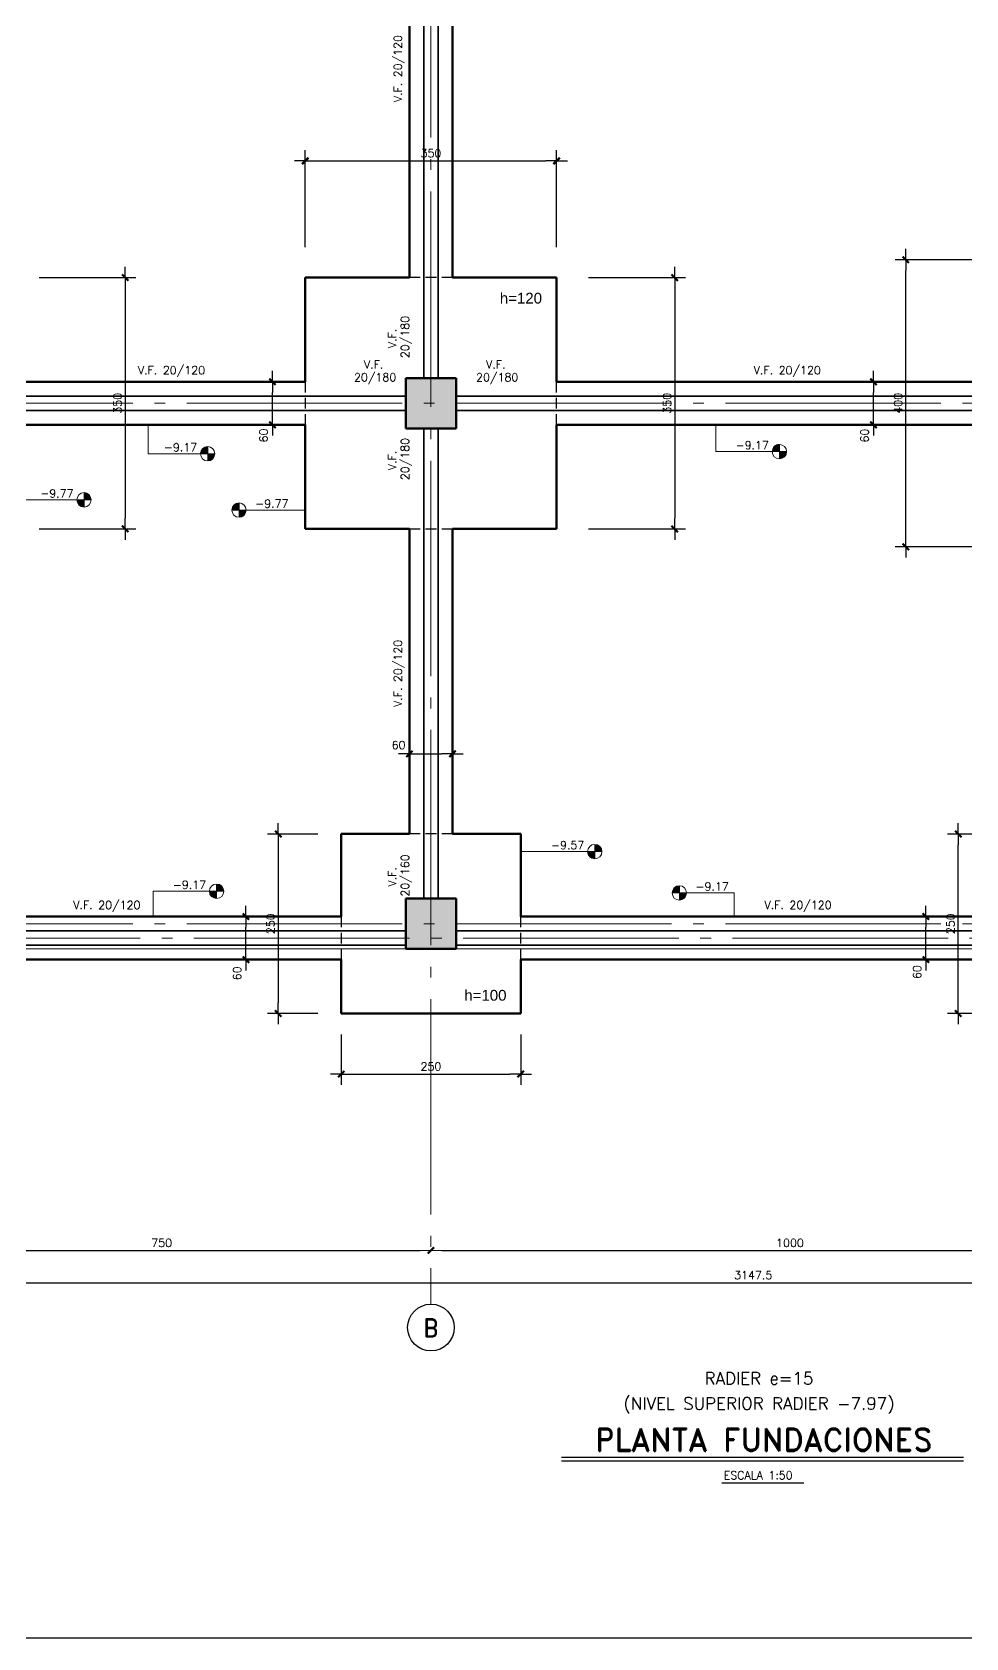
# Model space of a CAD drawing. Extents: x -58 to 5689, y 67 to 4123.
# Drawn here: x 1180 to 2480, y 68 to 2305 of the extents above; entities that cross this region are included whole.
import ezdxf
from ezdxf.enums import TextEntityAlignment as Align

# ---------------------------------------------------------------- set-up
doc = ezdxf.new("R2010")
doc.units = 0
doc.header["$LTSCALE"] = 30
doc.header["$MEASUREMENT"] = 0
doc.linetypes.add('DASHED', pattern=[0.75, 0.5, -0.25])
doc.linetypes.add('EJES', pattern=[12.5, 10, -1, 0.5, -1])
doc.layers.get('0').update_dxf_attribs({"linetype": 'CONTINUOUS'})
for name, color, linetype in [('RLA-FORMATO', 7, 'CONTINUOUS'), ('RLA-TEXTOS2', 6, 'CONTINUOUS'), ('RLE-COTAS1', 2, 'CONTINUOUS'), ('RLE-SEGMENTOS1', 2, 'DASHED')]:
    doc.layers.add(name, color=color, linetype=linetype)
for name, color, linetype, lineweight in [('RLE-COTAS', 2, 'CONTINUOUS', 9), ('RLE-EJE', 3, 'CONTINUOUS', 25), ('RLE-EJES', 1, 'EJES', 15), ('RLE-FUNDACION', 210, 'CONTINUOUS', 25), ('RLE-LOSA', 90, 'CONTINUOUS', 15), ('RLE-NIVELES', 3, 'CONTINUOUS', 9), ('RLE-PILAR', 5, 'CONTINUOUS', 25), ('RLE-SOLID', 252, 'CONTINUOUS', 15), ('RLE-TEXTO-1', 9, 'CONTINUOUS', 9), ('RLE-VIGA', 3, 'CONTINUOUS', 15)]:
    doc.layers.add(name, color=color, linetype=linetype, lineweight=lineweight)
doc.styles.add('Arial_3', font='arial.ttf', dxfattribs={"height": 15})
doc.styles.add('ROMAND', font='romand', dxfattribs={"height": 31.5})
doc.styles.add('ROMANS', font='romans.shx', dxfattribs={"height": 11.25})
doc.styles.add('SIETE50', font='ROMAND.SHX', dxfattribs={"height": 31.5})
doc.dimstyles.new('ING-50', dxfattribs={"dimscale": 50, "dimtxt": 0.27, "dimasz": 0.3, "dimexe": 0, "dimexo": 0, "dimgap": 0.1, "dimtad": 1, "dimdec": 1, "dimzin": 12, "dimdsep": 46, "dimtxsty": 'ROMANS', "dimblk": 'TICK1', "dimblk1": 'TICK1', "dimblk2": 'TICK1', "dimcen": 0.09, "dimclrd": 2, "dimclre": 1, "dimclrt": 3, "dimadec": 0, "dimazin": 0, "dimtfac": 1, "dimtdec": 0, "dimtix": 1, "dimtmove": 2, "dimatfit": 3, "dimldrblk": 'TICK1', "dimfxl": 0, "dimfxlon": 1, "dimtolj": 1, "dimtzin": 0, "dimarcsym": 0})

# ---------------------------------------------------------------- blocks, each defined once
blk = doc.blocks.new('TICK1')
at = {"color": 2}
for points in [[(0, 0), (-1, 0)], [(0, 0), (1, 0)]]:
    blk.add_lwpolyline(points, dxfattribs=at)
at = {"color": 2, "const_width": 0.2}
blk.add_lwpolyline([(-0.3, -0.3), (0.3, 0.3)], dxfattribs=at)
blk = doc.blocks.new('*D57')
at = {"layer": 'RLE-COTAS', "color": 2, "lineweight": -2, "transparency": 16777216}
blk.add_line((625.2, 562.8), (3742.7, 562.8), dxfattribs=at)
at = {"layer": 'RLE-COTAS', "color": 2, "lineweight": -2, "transparency": 16777216, "xscale": 15, "yscale": 15, "zscale": 15, "rotation": 180}
blk.add_blockref('TICK1', (610.2, 562.8), dxfattribs=at)
at = {"layer": 'RLE-COTAS', "color": 2, "lineweight": -2, "transparency": 16777216, "xscale": 15, "yscale": 15, "zscale": 15}
blk.add_blockref('TICK1', (3757.7, 562.8), dxfattribs=at)
at = {"layer": 'RLE-COTAS', "color": 3, "transparency": 16777216, "insert": (2183.9, 573.4), "char_height": 11.25, "width": 61.027, "attachment_point": 5, "style": 'ROMANS'}
blk.add_mtext('\\A1;3147.5', dxfattribs=at)
blk = doc.blocks.new('*D73')
at = {"layer": 'RLE-COTAS', "color": 2, "lineweight": -2, "transparency": 16777216}
blk.add_line((1000.2, 607.8), (1720.2, 607.8), dxfattribs=at)
at = {"layer": 'RLE-COTAS', "color": 2, "lineweight": -2, "transparency": 16777216, "xscale": 15, "yscale": 15, "zscale": 15, "rotation": 180}
blk.add_blockref('TICK1', (985.2, 607.8), dxfattribs=at)
at = {"layer": 'RLE-COTAS', "color": 2, "lineweight": -2, "transparency": 16777216, "xscale": 15, "yscale": 15, "zscale": 15}
blk.add_blockref('TICK1', (1735.2, 607.8), dxfattribs=at)
at = {"layer": 'RLE-COTAS', "color": 3, "transparency": 16777216, "insert": (1360.2, 618.4), "char_height": 11.25, "width": 33.226, "attachment_point": 5, "style": 'ROMANS'}
blk.add_mtext('\\A1;750', dxfattribs=at)
blk = doc.blocks.new('*D74')
at = {"layer": 'RLE-COTAS', "color": 2, "lineweight": -2, "transparency": 16777216}
blk.add_line((1750.2, 607.8), (2720.2, 607.8), dxfattribs=at)
at = {"layer": 'RLE-COTAS', "color": 2, "lineweight": -2, "transparency": 16777216, "xscale": 15, "yscale": 15, "zscale": 15, "rotation": 180}
blk.add_blockref('TICK1', (1735.2, 607.8), dxfattribs=at)
at = {"layer": 'RLE-COTAS', "color": 2, "lineweight": -2, "transparency": 16777216, "xscale": 15, "yscale": 15, "zscale": 15}
blk.add_blockref('TICK1', (2735.2, 607.8), dxfattribs=at)
at = {"layer": 'RLE-COTAS', "color": 3, "transparency": 16777216, "insert": (2235.2, 618.4), "char_height": 11.25, "width": 44.301, "attachment_point": 5, "style": 'ROMANS'}
blk.add_mtext('\\A1;1000', dxfattribs=at)
blk = doc.blocks.new('*D78')
at = {"layer": 'RLE-COTAS1', "color": 1, "lineweight": -2, "transparency": 16777216}
for p, q in [((1189.4, 1962.9), (1324.4, 1962.9)), ((1189.4, 1612.9), (1324.4, 1612.9))]:
    blk.add_line(p, q, dxfattribs=at)
at = {"layer": 'RLE-COTAS1', "color": 2, "lineweight": -2, "transparency": 16777216}
blk.add_line((1309.4, 1947.9), (1309.4, 1627.9), dxfattribs=at)
at = {"layer": 'RLE-COTAS1', "color": 2, "lineweight": -2, "transparency": 16777216, "xscale": 15, "yscale": 15, "zscale": 15}
for p, rotation in [((1309.4, 1962.9), 90), ((1309.4, 1612.9), 270)]:
    blk.add_blockref('TICK1', p, dxfattribs=dict(at, rotation=rotation))
at = {"layer": 'RLE-COTAS1', "color": 3, "transparency": 16777216, "insert": (1298.8, 1787.9), "char_height": 11.25, "width": 34.61, "attachment_point": 5, "rotation": 90, "style": 'ROMANS'}
blk.add_mtext('\\A1;350', dxfattribs=at)
blk = doc.blocks.new('*D80')
at = {"layer": 'RLE-COTAS1', "color": 1, "lineweight": -2, "transparency": 16777216}
for p, q in [((2516.4, 1987.9), (2381.4, 1987.9)), ((2516.4, 1587.9), (2381.4, 1587.9))]:
    blk.add_line(p, q, dxfattribs=at)
at = {"layer": 'RLE-COTAS1', "color": 2, "lineweight": -2, "transparency": 16777216}
blk.add_line((2396.4, 1602.9), (2396.4, 1972.9), dxfattribs=at)
at = {"layer": 'RLE-COTAS1', "color": 2, "lineweight": -2, "transparency": 16777216, "xscale": 15, "yscale": 15, "zscale": 15}
for p, rotation in [((2396.4, 1987.9), 90), ((2396.4, 1587.9), 270)]:
    blk.add_blockref('TICK1', p, dxfattribs=dict(at, rotation=rotation))
at = {"layer": 'RLE-COTAS1', "color": 3, "transparency": 16777216, "insert": (2385.7, 1787.9), "char_height": 11.25, "width": 34.61, "attachment_point": 5, "rotation": 90, "style": 'ROMANS'}
blk.add_mtext('\\A1;400', dxfattribs=at)
blk = doc.blocks.new('*D83')
at = {"layer": 'RLE-COTAS1', "color": 1, "lineweight": -2, "transparency": 16777216}
for p, q in [((1560.2, 2005.6), (1560.2, 2140.6)), ((1910.2, 2005.6), (1910.2, 2140.6))]:
    blk.add_line(p, q, dxfattribs=at)
at = {"layer": 'RLE-COTAS1', "color": 2, "lineweight": -2, "transparency": 16777216}
blk.add_line((1575.2, 2125.6), (1895.2, 2125.6), dxfattribs=at)
at = {"layer": 'RLE-COTAS1', "color": 2, "lineweight": -2, "transparency": 16777216, "xscale": 15, "yscale": 15, "zscale": 15, "rotation": 180}
blk.add_blockref('TICK1', (1560.2, 2125.6), dxfattribs=at)
at = {"layer": 'RLE-COTAS1', "color": 2, "lineweight": -2, "transparency": 16777216, "xscale": 15, "yscale": 15, "zscale": 15}
blk.add_blockref('TICK1', (1910.2, 2125.6), dxfattribs=at)
at = {"layer": 'RLE-COTAS1', "color": 3, "transparency": 16777216, "insert": (1735.2, 2136.3), "char_height": 11.25, "width": 34.61, "attachment_point": 5, "style": 'ROMANS'}
blk.add_mtext('\\A1;350', dxfattribs=at)
blk = doc.blocks.new('*D84')
at = {"layer": 'RLE-COTAS1', "color": 1, "lineweight": -2, "transparency": 16777216}
for p, q in [((1954.6, 1962.9), (2089.6, 1962.9)), ((1954.6, 1612.9), (2089.6, 1612.9))]:
    blk.add_line(p, q, dxfattribs=at)
at = {"layer": 'RLE-COTAS1', "color": 2, "lineweight": -2, "transparency": 16777216}
blk.add_line((2074.6, 1947.9), (2074.6, 1627.9), dxfattribs=at)
at = {"layer": 'RLE-COTAS1', "color": 2, "lineweight": -2, "transparency": 16777216, "xscale": 15, "yscale": 15, "zscale": 15}
for p, rotation in [((2074.6, 1962.9), 90), ((2074.6, 1612.9), 270)]:
    blk.add_blockref('TICK1', p, dxfattribs=dict(at, rotation=rotation))
at = {"layer": 'RLE-COTAS1', "color": 3, "transparency": 16777216, "insert": (2064, 1787.9), "char_height": 11.25, "width": 34.61, "attachment_point": 5, "rotation": 90, "style": 'ROMANS'}
blk.add_mtext('\\A1;350', dxfattribs=at)
blk = doc.blocks.new('*D85')
at = {"layer": 'RLE-COTAS1', "color": 1, "lineweight": -2, "transparency": 16777216}
for p, q in [((1610.2, 908.5), (1610.2, 838.5)), ((1860.2, 908.5), (1860.2, 838.5))]:
    blk.add_line(p, q, dxfattribs=at)
at = {"layer": 'RLE-COTAS1', "color": 2, "lineweight": -2, "transparency": 16777216}
blk.add_line((1625.2, 853.5), (1845.2, 853.5), dxfattribs=at)
at = {"layer": 'RLE-COTAS1', "color": 2, "lineweight": -2, "transparency": 16777216, "xscale": 15, "yscale": 15, "zscale": 15, "rotation": 180}
blk.add_blockref('TICK1', (1610.2, 853.5), dxfattribs=at)
at = {"layer": 'RLE-COTAS1', "color": 2, "lineweight": -2, "transparency": 16777216, "xscale": 15, "yscale": 15, "zscale": 15}
blk.add_blockref('TICK1', (1860.2, 853.5), dxfattribs=at)
at = {"layer": 'RLE-COTAS1', "color": 3, "transparency": 16777216, "insert": (1735.2, 864.1), "char_height": 11.25, "width": 33.226, "attachment_point": 5, "style": 'ROMANS'}
blk.add_mtext('\\A1;250', dxfattribs=at)
blk = doc.blocks.new('*D86')
at = {"layer": 'RLE-COTAS1', "color": 1, "lineweight": -2, "transparency": 16777216}
for p, q in [((1577.5, 1187.9), (1507.5, 1187.9)), ((1577.5, 937.9), (1507.5, 937.9))]:
    blk.add_line(p, q, dxfattribs=at)
at = {"layer": 'RLE-COTAS1', "color": 2, "lineweight": -2, "transparency": 16777216}
blk.add_line((1522.5, 1172.9), (1522.5, 952.9), dxfattribs=at)
at = {"layer": 'RLE-COTAS1', "color": 2, "lineweight": -2, "transparency": 16777216, "xscale": 15, "yscale": 15, "zscale": 15}
for p, rotation in [((1522.5, 1187.9), 90), ((1522.5, 937.9), 270)]:
    blk.add_blockref('TICK1', p, dxfattribs=dict(at, rotation=rotation))
at = {"layer": 'RLE-COTAS1', "color": 3, "transparency": 16777216, "insert": (1511.9, 1062.9), "char_height": 11.25, "width": 33.226, "attachment_point": 5, "rotation": 90, "style": 'ROMANS'}
blk.add_mtext('\\A1;250', dxfattribs=at)
blk = doc.blocks.new('*D36')
at = {"layer": 'RLE-COTAS1', "color": 1, "lineweight": -2, "transparency": 16777216}
for p, q in [((2589.4, 1187.9), (2454.4, 1187.9)), ((2589.4, 937.9), (2454.4, 937.9))]:
    blk.add_line(p, q, dxfattribs=at)
at = {"layer": 'RLE-COTAS1', "color": 2, "lineweight": -2, "transparency": 16777216}
blk.add_line((2469.4, 952.9), (2469.4, 1172.9), dxfattribs=at)
at = {"layer": 'RLE-COTAS1', "color": 2, "lineweight": -2, "transparency": 16777216, "xscale": 15, "yscale": 15, "zscale": 15}
for p, rotation in [((2469.4, 1187.9), 90), ((2469.4, 937.9), 270)]:
    blk.add_blockref('TICK1', p, dxfattribs=dict(at, rotation=rotation))
at = {"layer": 'RLE-COTAS1', "color": 3, "transparency": 16777216, "insert": (2458.7, 1062.9), "char_height": 11.25, "width": 34.61, "attachment_point": 5, "rotation": 90, "style": 'ROMANS'}
blk.add_mtext('\\A1;250', dxfattribs=at)
blk = doc.blocks.new('*D41')
at = {"layer": 'RLE-COTAS1', "color": 1, "lineweight": -2, "transparency": 16777216}
for p, q in [((2304.4, 1072.9), (2439.4, 1072.9)), ((2304.4, 1012.9), (2439.4, 1012.9))]:
    blk.add_line(p, q, dxfattribs=at)
at = {"layer": 'RLE-COTAS1', "color": 2, "lineweight": -2, "transparency": 16777216}
blk.add_line((2424.4, 1027.9), (2424.4, 1057.9), dxfattribs=at)
at = {"layer": 'RLE-COTAS1', "color": 2, "lineweight": -2, "transparency": 16777216, "xscale": 15, "yscale": 15, "zscale": 15}
for p, rotation in [((2424.4, 1072.9), 90), ((2424.4, 1012.9), 270)]:
    blk.add_blockref('TICK1', p, dxfattribs=dict(at, rotation=rotation))
at = {"layer": 'RLE-COTAS1', "color": 3, "transparency": 16777216, "insert": (2406.5, 985.9), "char_height": 11.25, "width": 23.074, "attachment_point": 1, "rotation": 90, "line_spacing_factor": 0.941778, "style": 'ROMANS'}
blk.add_mtext('\\A1;60', dxfattribs=at)
blk = doc.blocks.new('*D42')
at = {"layer": 'RLE-COTAS1', "color": 1, "lineweight": -2, "transparency": 16777216}
for p, q in [((1357.5, 1072.9), (1492.5, 1072.9)), ((1357.5, 1012.9), (1492.5, 1012.9))]:
    blk.add_line(p, q, dxfattribs=at)
at = {"layer": 'RLE-COTAS1', "color": 2, "lineweight": -2, "transparency": 16777216}
blk.add_line((1477.5, 1027.9), (1477.5, 1057.9), dxfattribs=at)
at = {"layer": 'RLE-COTAS1', "color": 2, "lineweight": -2, "transparency": 16777216, "xscale": 15, "yscale": 15, "zscale": 15}
for p, rotation in [((1477.5, 1072.9), 90), ((1477.5, 1012.9), 270)]:
    blk.add_blockref('TICK1', p, dxfattribs=dict(at, rotation=rotation))
at = {"layer": 'RLE-COTAS1', "color": 3, "transparency": 16777216, "insert": (1459.6, 984.2), "char_height": 11.25, "width": 23.074, "attachment_point": 1, "rotation": 90, "line_spacing_factor": 0.941778, "style": 'ROMANS'}
blk.add_mtext('\\A1;60', dxfattribs=at)
blk = doc.blocks.new('*D43')
at = {"layer": 'RLE-COTAS1', "color": 1, "lineweight": -2, "transparency": 16777216}
for p, q in [((1705.2, 1419.5), (1705.2, 1284.5)), ((1765.2, 1419.5), (1765.2, 1284.5))]:
    blk.add_line(p, q, dxfattribs=at)
at = {"layer": 'RLE-COTAS1', "color": 2, "lineweight": -2, "transparency": 16777216}
blk.add_line((1720.2, 1299.5), (1750.2, 1299.5), dxfattribs=at)
at = {"layer": 'RLE-COTAS1', "color": 2, "lineweight": -2, "transparency": 16777216, "xscale": 15, "yscale": 15, "zscale": 15, "rotation": 180}
blk.add_blockref('TICK1', (1705.2, 1299.5), dxfattribs=at)
at = {"layer": 'RLE-COTAS1', "color": 2, "lineweight": -2, "transparency": 16777216, "xscale": 15, "yscale": 15, "zscale": 15}
blk.add_blockref('TICK1', (1765.2, 1299.5), dxfattribs=at)
at = {"layer": 'RLE-COTAS1', "color": 3, "transparency": 16777216, "insert": (1680.5, 1317.4), "char_height": 11.25, "width": 23.074, "attachment_point": 1, "line_spacing_factor": 0.941778, "style": 'ROMANS'}
blk.add_mtext('\\A1;60', dxfattribs=at)
blk = doc.blocks.new('*D51')
at = {"layer": 'RLE-COTAS1', "color": 1, "lineweight": -2, "transparency": 16777216}
for p, q in [((1394.4, 1817.9), (1529.4, 1817.9)), ((1394.4, 1757.9), (1529.4, 1757.9))]:
    blk.add_line(p, q, dxfattribs=at)
at = {"layer": 'RLE-COTAS1', "color": 2, "lineweight": -2, "transparency": 16777216}
blk.add_line((1514.4, 1772.9), (1514.4, 1802.9), dxfattribs=at)
at = {"layer": 'RLE-COTAS1', "color": 2, "lineweight": -2, "transparency": 16777216, "xscale": 15, "yscale": 15, "zscale": 15}
for p, rotation in [((1514.4, 1817.9), 90), ((1514.4, 1757.9), 270)]:
    blk.add_blockref('TICK1', p, dxfattribs=dict(at, rotation=rotation))
at = {"layer": 'RLE-COTAS1', "color": 3, "transparency": 16777216, "insert": (1496.5, 1733.4), "char_height": 11.25, "width": 23.074, "attachment_point": 1, "rotation": 90, "line_spacing_factor": 0.941778, "style": 'ROMANS'}
blk.add_mtext('\\A1;60', dxfattribs=at)
blk = doc.blocks.new('*D52')
at = {"layer": 'RLE-COTAS1', "color": 1, "lineweight": -2, "transparency": 16777216}
for p, q in [((2231.4, 1817.9), (2366.4, 1817.9)), ((2231.4, 1757.9), (2366.4, 1757.9))]:
    blk.add_line(p, q, dxfattribs=at)
at = {"layer": 'RLE-COTAS1', "color": 2, "lineweight": -2, "transparency": 16777216}
blk.add_line((2351.4, 1772.9), (2351.4, 1802.9), dxfattribs=at)
at = {"layer": 'RLE-COTAS1', "color": 2, "lineweight": -2, "transparency": 16777216, "xscale": 15, "yscale": 15, "zscale": 15}
for p, rotation in [((2351.4, 1817.9), 90), ((2351.4, 1757.9), 270)]:
    blk.add_blockref('TICK1', p, dxfattribs=dict(at, rotation=rotation))
at = {"layer": 'RLE-COTAS1', "color": 3, "transparency": 16777216, "insert": (2333.5, 1733.3), "char_height": 11.25, "width": 23.074, "attachment_point": 1, "rotation": 90, "line_spacing_factor": 0.941778, "style": 'ROMANS'}
blk.add_mtext('\\A1;60', dxfattribs=at)
blk = doc.blocks.new('Spot Elevations - RLE - Target Filled-1315085-Fundaciones')
at = {"layer": 'RLE-NIVELES'}
h = blk.add_hatch(color=1, dxfattribs=at)
edge = h.paths.add_edge_path()
edge.add_line((-0.2, 0), (-0.4, 0))
edge.add_arc((-0.2, 0), 0.2, 90, 180, ccw=False)
edge.add_line((-0.2, 0.2), (-0.2, 0))
h = blk.add_hatch(color=1, dxfattribs=at)
edge = h.paths.add_edge_path()
edge.add_line((-0.2, 0), (0, 0))
edge.add_arc((-0.2, 0), 0.2, 270, 360, ccw=False)
edge.add_line((-0.2, -0.2), (-0.2, 0))
for p, q in [((-0.4, 0), (-0.2, 0)), ((-0.2, 0), (-0.2, 0.2)), ((-0.2, 0), (-0.2, -0.2)), ((0, 0), (-0.2, 0))]:
    blk.add_line(p, q, dxfattribs=at)
blk.add_circle((-0.2, 0), 0.2, dxfattribs=at)
for start, end in [(90, 180), (270, 0)]:
    blk.add_arc((-0.2, 0), 0.2, start, end, dxfattribs=at)

msp = doc.modelspace()

# ---------------------------------------------------------------- hatches: boundary and pattern name
at = {"layer": 'RLE-SOLID'}
for points in [[(1770.199, 1752.933), (1770.199, 1822.933), (1700.199, 1822.933), (1700.199, 1752.933)], [(1700.199, 1027.933), (1770.199, 1027.933), (1770.199, 1097.933), (1700.199, 1097.933), (1700.199, 1032.933)]]:
    msp.add_hatch(color=256, dxfattribs=at).paths.add_polyline_path(points)

# ---------------------------------------------------------------- linework, layer by layer
at = {"layer": 'RLA-FORMATO', "color": 6, "linetype": 'Continuous'}
msp.add_lwpolyline([(-58.1, 4123.098), (-58.1, 68.098), (5686.9, 68.098), (5686.9, 4123.098)], close=True, dxfattribs=at)
at = {"layer": 'RLA-TEXTOS2', "color": 6}
for p, q in [((1916.977, 319.77), (2476.815, 319.77)), ((1916.977, 314.77), (2476.815, 314.77))]:
    msp.add_line(p, q, dxfattribs=at)
at = {"layer": 'RLA-TEXTOS2', "color": 3}
msp.add_line((2140.278, 284.006), (2254.373, 284.006), dxfattribs=at)
at = {"layer": 'RLE-EJE'}
msp.add_circle((1735.199, 500.433), 32.5, dxfattribs=at)
at = {"layer": 'RLE-EJES', "linetype": 'EJES', "lineweight": 9}
for p, q in [((1735.199, 3207.933), (1735.199, 532.933)), ((270.199, 1787.933), (4370.199, 1787.933)), ((270.199, 1062.933), (4370.199, 1062.933))]:
    msp.add_line(p, q, dxfattribs=at)
at = {"layer": 'RLE-EJES', "linetype": 'EJES'}
msp.add_line((280.199, 1042.933), (4350.199, 1042.933), dxfattribs=at)
at = {"layer": 'RLE-FUNDACION', "lineweight": 50}
for p, q in [((1705.199, 2527.933), (1705.199, 1962.933)), ((1765.199, 1962.933), (1765.199, 2527.933)), ((1705.199, 1962.933), (1560.199, 1962.933)), ((1560.199, 1962.933), (1560.199, 1817.933)), ((1910.199, 1962.933), (1765.199, 1962.933)), ((1910.199, 1817.933), (1910.199, 1962.933)), ((1560.199, 1817.933), (1160.199, 1817.933)), ((2535.199, 1817.933), (1910.199, 1817.933)), ((1160.199, 1757.933), (1560.199, 1757.933)), ((1560.199, 1757.933), (1560.199, 1612.933)), ((1910.199, 1612.933), (1910.199, 1757.933)), ((1910.199, 1757.933), (2535.199, 1757.933)), ((1560.199, 1612.933), (1705.199, 1612.933)), ((1705.199, 1612.933), (1705.199, 1187.933)), ((1765.199, 1612.933), (1910.199, 1612.933)), ((1765.199, 1187.933), (1765.199, 1612.933)), ((1705.199, 1187.933), (1610.199, 1187.933)), ((1610.199, 1187.933), (1610.199, 1072.933)), ((1860.199, 1187.933), (1765.199, 1187.933)), ((1860.199, 1072.933), (1860.199, 1187.933)), ((1610.199, 1072.933), (935.199, 1072.933)), ((2610.199, 1072.933), (1860.199, 1072.933)), ((935.199, 1012.933), (1610.199, 1012.933)), ((1610.199, 1012.933), (1610.199, 937.933)), ((1860.199, 937.933), (1860.199, 1012.933)), ((1860.199, 1012.933), (2610.199, 1012.933)), ((1610.199, 937.933), (1860.199, 937.933))]:
    msp.add_line(p, q, dxfattribs=at)
at = {"layer": 'RLE-LOSA'}
for p, q in [((570.199, 1027.933), (1700.199, 1027.933)), ((1770.199, 1027.933), (2700.199, 1027.933))]:
    msp.add_line(p, q, dxfattribs=at)
at = {"layer": 'RLE-NIVELES'}
for p, q in [((1341.29, 1757.933), (1341.29, 1717.555)), ((2132.038, 1757.933), (2132.038, 1720.567)), ((1341.29, 1717.555), (1414.253, 1717.555)), ((2132.038, 1720.567), (2210.406, 1720.567)), ((1160.199, 1653.403), (1184.555, 1653.403)), ((1184.555, 1653.403), (1242.094, 1653.403)), ((1536.801, 1639.065), (1477.892, 1639.065)), ((1560.199, 1639.065), (1536.801, 1639.065)), ((1860.199, 1163.386), (1879.331, 1163.386)), ((1879.331, 1163.386), (1953.31, 1163.386)), ((1348.323, 1108.144), (1426.691, 1108.144)), ((1348.323, 1072.933), (1348.323, 1108.144)), ((2157.402, 1105.813), (2091.105, 1105.813)), ((2157.402, 1072.933), (2157.402, 1105.813))]:
    msp.add_line(p, q, dxfattribs=at)
at = {"layer": 'RLE-PILAR', "lineweight": 70}
for p, q in [((1700.199, 1822.933), (1700.199, 1752.933)), ((1770.199, 1822.933), (1700.199, 1822.933)), ((1770.199, 1752.933), (1770.199, 1822.933)), ((1700.199, 1752.933), (1770.199, 1752.933)), ((1700.199, 1097.933), (1700.199, 1027.933)), ((1770.199, 1097.933), (1700.199, 1097.933)), ((1770.199, 1027.933), (1770.199, 1097.933)), ((1700.199, 1032.933), (1700.199, 1027.933)), ((1770.199, 1027.933), (1770.199, 1032.933)), ((1770.199, 1027.933), (1700.199, 1027.933))]:
    msp.add_line(p, q, dxfattribs=at)
at = {"layer": 'RLE-SEGMENTOS1', "lineweight": 25}
for p, q in [((1765.199, 1962.933), (1705.199, 1962.933)), ((1560.199, 1817.933), (1560.199, 1757.933)), ((1910.199, 1757.933), (1910.199, 1817.933)), ((1705.199, 1612.933), (1765.199, 1612.933)), ((1765.199, 1187.933), (1705.199, 1187.933)), ((1610.199, 1072.933), (1610.199, 1012.933)), ((1860.199, 1012.933), (1860.199, 1072.933))]:
    msp.add_line(p, q, dxfattribs=at)
at = {"layer": 'RLE-VIGA', "color": 80, "lineweight": 35}
for p, q in [((1725.199, 1957.933), (1725.199, 2527.933)), ((1745.199, 2527.933), (1745.199, 1957.933)), ((1725.199, 1822.933), (1725.199, 1957.933)), ((1745.199, 1957.933), (1745.199, 1822.933)), ((1160.199, 1797.933), (1565.199, 1797.933)), ((1565.199, 1797.933), (1700.199, 1797.933)), ((1770.199, 1797.933), (1905.199, 1797.933)), ((1905.199, 1797.933), (2535.199, 1797.933)), ((1565.199, 1777.933), (1160.199, 1777.933)), ((1700.199, 1777.933), (1565.199, 1777.933)), ((1905.199, 1777.933), (1770.199, 1777.933)), ((2535.199, 1777.933), (1905.199, 1777.933)), ((1725.199, 1617.933), (1725.199, 1752.933)), ((1745.199, 1752.933), (1745.199, 1617.933)), ((1725.199, 1182.933), (1725.199, 1617.933)), ((1745.199, 1617.933), (1745.199, 1182.933)), ((1725.199, 1097.933), (1725.199, 1182.933)), ((1745.199, 1182.933), (1745.199, 1097.933)), ((935.199, 1052.933), (1610.199, 1052.933)), ((1610.199, 1052.933), (1700.199, 1052.933)), ((1770.199, 1052.933), (1855.199, 1052.933)), ((1855.199, 1052.933), (2615.199, 1052.933)), ((1610.199, 1032.933), (935.199, 1032.933)), ((1700.199, 1032.933), (1610.199, 1032.933)), ((1855.199, 1032.933), (1770.199, 1032.933)), ((2615.199, 1032.933), (1855.199, 1032.933))]:
    msp.add_line(p, q, dxfattribs=at)

# ---------------------------------------------------------------- block references
at = {"layer": 'RLE-NIVELES', "xscale": 49.99999999999998, "yscale": 49.99999999999998, "zscale": 49.99999999999998, "rotation": 180}
for p in [(1414.253, 1717.555), (2210.406, 1720.567)]:
    msp.add_blockref('Spot Elevations - RLE - Target Filled-1315085-Fundaciones', p, dxfattribs=at)
at = {"layer": 'RLE-NIVELES', "extrusion": (0, 0, -1), "xscale": 49.99999999999998, "yscale": 49.99999999999998, "zscale": 49.99999999999998}
for p in [(-1242.094, 1653.403), (-1953.31, 1163.386), (-1426.691, 1108.144)]:
    msp.add_blockref('Spot Elevations - RLE - Target Filled-1315085-Fundaciones', p, dxfattribs=at)
at = {"layer": 'RLE-NIVELES', "xscale": 49.99999999999998, "yscale": 49.99999999999998, "zscale": 49.99999999999998}
for p in [(1477.892, 1639.065), (2091.105, 1105.813)]:
    msp.add_blockref('Spot Elevations - RLE - Target Filled-1315085-Fundaciones', p, dxfattribs=at)

# ---------------------------------------------------------------- texts
at = {"color": 3, "style": 'ROMAND'}
for s, p in [('RADIER e=15', (2191.98, 421.121)), ('(NIVEL SUPERIOR RADIER -7.97)', (2191.98, 386.114))]:
    msp.add_text(s, height=17, dxfattribs=at).set_placement(p, align=Align.CENTER)
at = {"layer": 'RLA-TEXTOS2', "color": 6, "style": 'SIETE50'}
msp.add_text('PLANTA FUNDACIONES', height=31.5, dxfattribs=at).set_placement((2198.749, 328.353), align=Align.CENTER)
at = {"layer": 'RLA-TEXTOS2', "color": 3, "style": 'ROMANS'}
msp.add_text('ESCALA 1:50', height=11.25, dxfattribs=at).set_placement((2142.878, 288.958))
at = {"layer": 'RLE-EJE', "color": 5, "lineweight": 9, "insert": (1724.456, 512.319), "char_height": 25, "width": 1, "attachment_point": 1, "style": 'ROMAND'}
msp.add_mtext('B', dxfattribs=at)
at = {"layer": 'RLE-NIVELES', "char_height": 11.25, "width": 47.59471, "attachment_point": 5, "line_spacing_factor": 0.941778, "style": 'ROMANS'}
for s, insert in [('-9.17', (1386.469, 1726.538)), ('-9.17', (2182.622, 1729.55)), ('-9.77', (1214.31, 1662.386)), ('-9.77', (1513.608, 1648.048)), ('-9.57', (1925.526, 1172.369)), ('-9.17', (1398.907, 1117.127)), ('-9.17', (2126.821, 1114.796))]:
    msp.add_mtext(s, dxfattribs=dict(at, insert=insert))
at = {"layer": 'RLE-TEXTO-1', "char_height": 11.25, "attachment_point": 5, "rotation": 90, "style": 'ROMANS'}
for s, insert, width in [('V.F. 20/120', (1690.994, 2254.118), 109.0295), ('V.F. 20/120', (1690.994, 2254.118), 109.0295), ('20/180', (1700.913, 1880.196), 64.135), ('V.F.', (1681.069, 1878.153), 38.88184), ('20/180', (1700.913, 1710.196), 64.135), ('V.F.', (1681.069, 1708.153), 38.88184), ('V.F. 20/120', (1690.994, 1411.618), 109.0295), ('20/160', (1700.913, 1130.196), 64.135), ('V.F.', (1681.069, 1128.153), 38.88184)]:
    msp.add_mtext(s, dxfattribs=dict(at, insert=insert, width=width))
at = {"layer": 'RLE-TEXTO-1'}
for s, insert, char_height, width, attachment_point, style in [('h=120', (1831.038, 1941.838), 15, 72.55272, 1, 'Arial_3'), ('V.F. 20/120', (1373.885, 1832.138), 11.25, 109.0295, 5, 'ROMANS'), ('V.F.', (1655.419, 1842.063), 11.25, 38.88184, 5, 'ROMANS'), ('V.F.', (1825.419, 1842.063), 11.25, 38.88184, 5, 'ROMANS'), ('V.F. 20/120', (2231.385, 1832.138), 11.25, 109.0295, 5, 'ROMANS'), ('20/180', (1657.462, 1822.22), 11.25, 64.135, 5, 'ROMANS'), ('20/180', (1827.462, 1822.22), 11.25, 64.135, 5, 'ROMANS'), ('V.F. 20/120', (1283.884, 1087.138), 11.25, 109.0295, 5, 'ROMANS'), ('V.F. 20/120', (2246.385, 1087.138), 11.25, 109.0295, 5, 'ROMANS'), ('h=100', (1781.539, 970.722), 15, 72.55272, 1, 'Arial_3')]:
    msp.add_mtext(s, dxfattribs=dict(at, insert=insert, char_height=char_height, width=width, attachment_point=attachment_point, style=style))

# ---------------------------------------------------------------- dimensions: what is measured, and where the dimension line sits
at = {"layer": 'RLE-COTAS'}
for base, p1, p2, picture, middle in [((1735.199, 607.767), (985.199, 612.767), (1735.199, 612.767), '*D73', (1360.199, 618.392)), ((2735.199, 607.767), (1735.199, 612.767), (2735.199, 612.767), '*D74', (2235.199, 618.392)), ((3757.699, 562.767), (610.199, 567.767), (3757.699, 567.767), '*D57', (2183.949, 573.392))]:
    dim = msp.add_linear_dim(base=base, p1=p1, p2=p2, dimstyle='ING-50', override={"dimexe": 0, "dimexo": 0, "dimdec": 1, "dimfxl": 0, "dimfxlon": 1}, dxfattribs=at)
    dim.commit()
    dim.dimension.update_dxf_attribs({"geometry": picture, "text_midpoint": middle})
at = {"layer": 'RLE-COTAS1'}
for base, p1, p2, override, picture, middle in [((1910.199, 2125.636), (1560.199, 2000.636), (1910.199, 2000.636), {"dimexe": 0.3, "dimexo": 0, "dimdec": 1, "dimfxl": 2.4, "dimfxlon": 1}, '*D83', (1735.199, 2136.261)), ((1860.199, 853.49), (1610.199, 923.49), (1860.199, 923.49), {"dimexe": 0.3, "dimexo": 0, "dimdec": 1, "dimfxl": 1.1, "dimfxlon": 1}, '*D85', (1735.199, 864.115))]:
    dim = msp.add_linear_dim(base=base, p1=p1, p2=p2, dimstyle='ING-50', override=override, dxfattribs=at)
    dim.commit()
    dim.dimension.update_dxf_attribs({"geometry": picture, "text_midpoint": middle})
for base, p1, p2, override, picture, middle in [((2396.352, 1987.933), (2521.352, 1587.933), (2521.352, 1987.933), {"dimexe": 0.3, "dimexo": 0, "dimdec": 1, "dimfxl": 2.4, "dimfxlon": 1}, '*D80', (2385.727, 1787.933)), ((1309.393, 1612.933), (1184.393, 1962.933), (1184.393, 1612.933), {"dimexe": 0.3, "dimexo": 0, "dimdec": 1, "dimfxl": 2.4, "dimfxlon": 1}, '*D78', (1298.768, 1787.933)), ((2074.604, 1612.933), (1949.604, 1962.933), (1949.604, 1612.933), {"dimexe": 0.3, "dimexo": 0, "dimdec": 1, "dimfxl": 2.4, "dimfxlon": 1}, '*D84', (2063.979, 1787.933)), ((1522.534, 937.933), (1592.534, 1187.933), (1592.534, 937.933), {"dimexe": 0.3, "dimexo": 0, "dimdec": 1, "dimfxl": 1.1, "dimfxlon": 1}, '*D86', (1511.909, 1062.933)), ((2469.352, 1187.933), (2594.352, 937.933), (2594.352, 1187.933), {"dimexe": 0.3, "dimexo": 0, "dimdec": 1, "dimfxl": 2.4, "dimfxlon": 1}, '*D36', (2458.727, 1062.933))]:
    dim = msp.add_linear_dim(base=base, p1=p1, p2=p2, angle=90, dimstyle='ING-50', override=override, dxfattribs=at)
    dim.commit()
    dim.dimension.update_dxf_attribs({"geometry": picture, "text_midpoint": middle})
for base, p1, p2, picture, middle in [((1514.406, 1817.933), (1389.406, 1757.933), (1389.406, 1817.933), '*D51', (1504.012, 1744.972)), ((2351.352, 1817.933), (2226.352, 1757.933), (2226.352, 1817.933), '*D52', (2340.957, 1744.864)), ((1477.534, 1072.933), (1352.534, 1012.933), (1352.534, 1072.933), '*D42', (1467.139, 995.77)), ((2424.352, 1072.933), (2299.352, 1012.933), (2299.352, 1072.933), '*D41', (2413.957, 997.414))]:
    dim = msp.add_linear_dim(base=base, p1=p1, p2=p2, angle=90, dimstyle='ING-50', override={"dimexe": 0.3, "dimexo": 0, "dimdec": 1, "dimfxl": 2.4, "dimfxlon": 1}, dxfattribs=at)
    dim.commit()
    dim.dimension.update_dxf_attribs({"geometry": picture, "text_midpoint": middle, "dimtype": 160, "text_rotation": 90})
dim = msp.add_linear_dim(base=(1765.199, 1299.531), p1=(1705.199, 1424.531), p2=(1765.199, 1424.531), dimstyle='ING-50', override={"dimexe": 0.3, "dimexo": 0, "dimdec": 1, "dimfxl": 2.4, "dimfxlon": 1}, dxfattribs=at)
dim.commit()
dim.dimension.update_dxf_attribs({"geometry": '*D43', "text_midpoint": (1692.083, 1309.926), "dimtype": 160})

doc.saveas('drawing.dxf')
